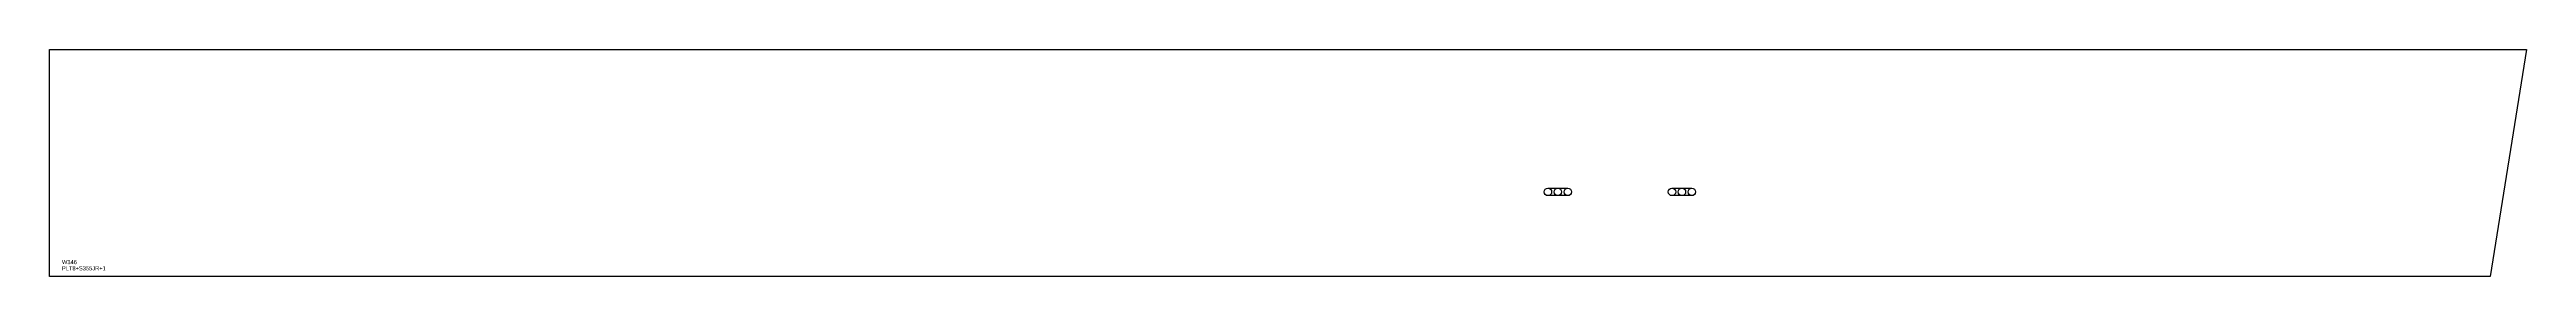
# Model space of a CAD drawing. Extents: x 0 to 5990, y 0 to 550.
import ezdxf

# ---------------------------------------------------------------- set-up
doc = ezdxf.new("R2010")
doc.units = 0
for name, color, linetype in [('18', 7, 'CONTINUOUS'), ('CUT', 7, 'CONTINUOUS'), ('LAYOUT', 4, 'CONTINUOUS'), ('SCRIBE', 3, 'CONTINUOUS'), ('TEXT', 7, 'CONTINUOUS')]:
    doc.layers.add(name, color=color, linetype=linetype)

msp = doc.modelspace()

# ---------------------------------------------------------------- linework, layer by layer
at = {"layer": '18', "color": 7, "linetype": 'CONTINUOUS'}
for centre, radius in [((3623.61, 204.94), 9), ((3647.61, 204.94), 9), ((3671.61, 204.94), 9), ((3923.61, 204.94), 9), ((3947.61, 204.94), 9), ((3971.61, 204.94), 9), ((0, 0), 0), ((0, 0), 0)]:
    msp.add_circle(centre, radius, dxfattribs=at)
at = {"layer": 'CUT', "color": 7, "linetype": 'CONTINUOUS'}
msp.add_lwpolyline([(0, 0), (0, 550), (5990, 550), (5902.54, 0)], close=True, dxfattribs=at)
at = {"layer": 'LAYOUT', "color": 4, "linetype": 'CONTINUOUS'}
for points in [[(3623.61, 195.94, -1), (3623.61, 213.94), (3671.61, 213.94, -1), (3671.61, 195.94)], [(3923.61, 195.94, -1), (3923.61, 213.94), (3971.61, 213.94, -1), (3971.61, 195.94)]]:
    msp.add_lwpolyline(points, format="xyb", close=True, dxfattribs=at)

# ---------------------------------------------------------------- texts
at = {"layer": 'SCRIBE', "color": 3}
msp.add_text('W346', height=10, dxfattribs=at).set_placement((30, 30))
at = {"layer": 'TEXT', "color": 7}
msp.add_text('PLT8+S355JR+1', height=10, dxfattribs=at).set_placement((30, 15))

doc.saveas('drawing.dxf')
